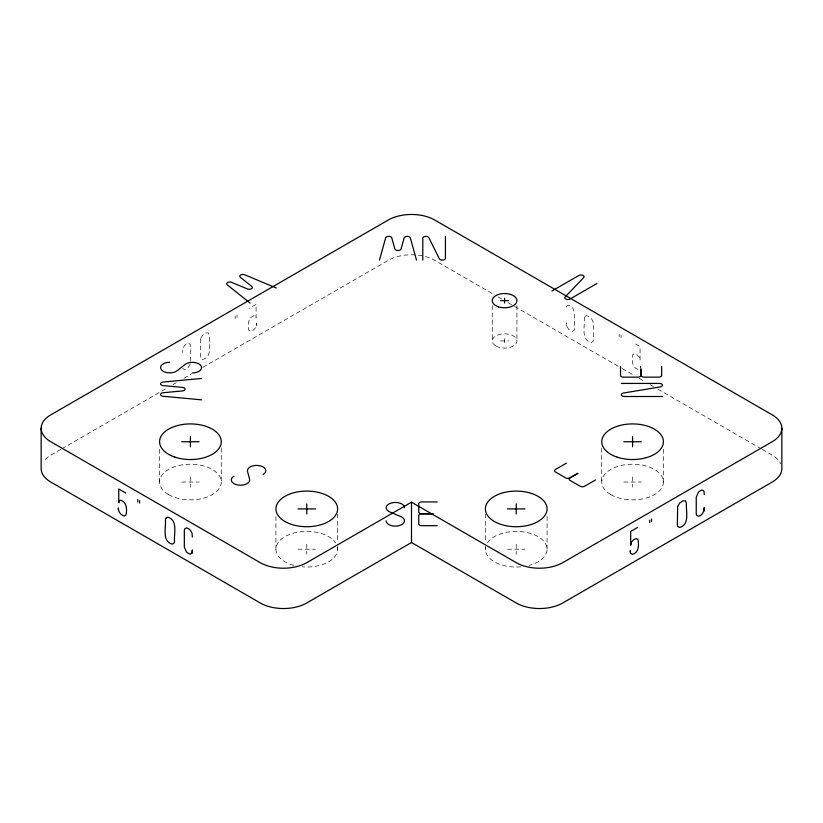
<?xml version="1.0" encoding="UTF-8"?>
<svg xmlns="http://www.w3.org/2000/svg" width="823" height="823" viewBox="0 0 823 823"><rect width="100%" height="100%" fill="white"/><g stroke="black" fill="none" stroke-linecap="round" stroke-linejoin="round"><path stroke-width="0.62" stroke-dasharray="4.12 3.09" d="M256.251 325.908L256.519 323.285C256.786 326.947 254.153 330.507 250.593 331.381L248.803 330.332C247.661 325.064 247.929 317.092 254.41 315.569L255.325 315.878L256.076 318.162L256.076 304.345L249.091 308.378M640.232 368.334L640.5 366.019L640.232 368.334L638.463 369.465C631.92 368.046 631.642 359.949 632.784 354.692L634.574 353.664L637.156 354.847L639.306 357.233L640.057 360.392L640.057 346.576L633.082 342.543M190.226 364.116L188.395 367.305A8.642 4.989 -60 0 1 184.609 369.486L182.778 368.416M60.779 449.399L50.789 455.17A32.91 19.001 0 0 0 43.331 461.796M61.89 448.761L167.336 387.88M172.892 384.67L176.215 382.746M183.992 378.261L191.759 373.776M202.859 367.367L388.23 260.346A32.91 19.001 0 0 1 434.77 260.346L493.605 294.315M500.477 340.959L508.696 340.959M181.688 482.041L199.145 482.041M623.855 482.041L641.312 482.041M298.049 549.219L315.507 549.219M507.493 549.219L524.951 549.219M498.038 296.877L502.483 299.438M508.028 302.648L513.583 305.847M514.694 306.485L621.252 368.015M622.363 368.653L634.574 375.7M639.008 378.261L644.563 381.471M650.108 384.67L653.441 386.594M657.886 389.156L761.11 448.761M762.221 449.399L772.211 455.17A32.91 19.001 0 0 1 780.729 463.688M566.759 326.001L566.481 322.75L566.759 326.001L568.59 329.19A8.642 4.989 60 0 0 572.376 331.381L574.207 330.301L574.485 328.881L574.485 312.318L572.376 307.329A8.642 4.989 60 0 0 568.59 305.138L566.759 306.269L566.481 309.685M663.431 449.286L663.431 482.041M632.578 477.001L632.578 487.072M621.036 335.259L621.036 337.646M619.205 334.21L619.205 336.586M601.726 448.031L601.726 482.041M547.079 516.463L547.079 549.219M516.926 305.693L516.926 340.959M516.227 544.178L516.227 554.26M504.592 338.592L504.592 343.335M492.247 305.693L492.247 340.959M485.364 513.943L485.364 541.657M485.364 546.698L485.364 549.219M337.636 513.943L337.636 541.657M337.636 546.698L337.636 549.219M306.773 544.178L306.773 554.26M275.921 516.463L275.921 549.219M237.055 315.003L237.055 317.38M235.224 316.063L235.224 318.439M221.274 448.031L221.274 482.041M190.504 361.102L190.504 345.814L190.226 344.374L188.395 343.253A8.642 4.989 -60 0 0 184.609 345.434L182.778 348.674L182.5 352.419M190.422 477.001L190.422 487.072M159.569 449.286L159.569 482.041M337.368 546.894A30.852 17.818 0 0 1 302.175 566.831M293.729 565.36A30.852 17.818 0 0 1 285.735 536.185A30.852 17.818 0 0 1 335.589 542.841M487.411 542.841A30.852 17.818 0 0 1 537.265 536.185A30.852 17.818 0 0 1 529.271 565.36M520.825 566.831A30.852 17.818 0 0 1 485.632 546.894M200.627 338.675L200.328 356.771L200.627 358.314L202.612 359.517C213.106 356.647 208.703 342.934 209.412 335.331L208.322 332.811L205.688 333.017L202.612 335.146L200.627 338.675M584.608 316.876L584.32 318.429C585.009 326.042 580.626 339.755 591.12 342.625L593.105 341.422L593.393 339.868C592.663 332.286 597.097 318.501 586.604 315.641L584.608 316.876M495.858 345.999A12.345 7.129 0 0 0 516.505 342.81A12.345 7.129 0 0 0 501.392 334.076A12.345 7.129 0 0 0 495.858 345.999M168.602 494.633A30.852 17.818 0 0 0 220.225 486.65A30.852 17.818 0 0 0 182.439 464.83A30.852 17.818 0 0 0 168.602 494.633M610.759 494.633A30.852 17.818 0 0 0 662.381 486.65A30.852 17.818 0 0 0 624.595 464.83A30.852 17.818 0 0 0 610.759 494.633"/><path stroke-width="1.23" d="M703.984 510.877L704.262 507.626L703.984 510.877L702.153 514.066A8.642 4.989 -60 0 1 698.377 516.247L696.536 515.177L696.258 513.758L696.258 497.195L698.377 492.205A8.642 4.989 -60 0 1 702.153 490.014L703.984 491.146L704.262 494.561M192.057 553.056L192.335 550.124L192.057 553.056L190.226 554.126A8.642 4.989 60 0 1 186.451 551.945L184.331 547.017L184.331 530.454L184.609 529.014L186.451 527.893A8.642 4.989 60 0 1 190.226 530.074L192.057 533.314L192.335 537.049M379.465 260.099L385.637 237.888A3.127 1.8 0 0 1 388.723 236.366A3.127 1.8 0 0 1 391.799 237.888L394.886 248.999A3.127 1.8 0 0 0 397.972 250.511A3.127 1.8 0 0 0 401.058 248.999L404.144 237.888A3.127 1.8 0 0 1 407.231 236.366A3.127 1.8 0 0 1 410.317 237.888L416.489 260.099M551.904 291.023L578.806 275.479A3.097 1.79 0 0 1 582.838 275.355A3.097 1.79 0 0 1 583.661 277.629L565.226 296.846A3.086 1.78 0 0 0 566.018 299.15A3.086 1.78 0 0 0 570.082 298.996L596.984 283.462M411.5 502.195L306.773 562.654A32.91 19.001 0 0 1 260.233 562.654L50.789 441.735A32.91 19.001 0 0 1 50.789 414.854L388.23 220.039A32.91 19.001 0 0 1 434.77 220.039L772.211 414.854A32.91 19.001 0 0 1 772.211 441.735L562.767 562.654A32.91 19.001 0 0 1 516.227 562.654L411.5 502.195L411.5 542.501L306.773 602.961A32.91 19.001 0 0 1 260.233 602.961L50.789 482.041A32.91 19.001 0 0 1 41.15 468.606L41.15 428.299M566.368 463.184L555.463 469.48A3.086 1.78 0 0 0 555.463 472.001L565.596 477.854A3.086 1.78 0 0 0 569.958 477.854L578.003 473.256L570.051 477.906A3.086 1.78 0 0 0 570.051 480.426L580.184 486.27A3.086 1.78 0 0 0 584.546 486.27L595.461 479.974M637.671 527.42L630.685 531.452L630.685 545.268L631.447 542.11L633.597 539.723L636.169 538.54L637.959 539.569C639.101 544.826 638.833 552.922 632.29 554.342L630.511 553.21L630.253 550.896L630.511 553.21M201.635 378.467L163.16 382.026A3.127 1.8 0 0 0 160.536 383.806A3.127 1.8 0 0 0 163.16 385.586L182.397 387.376A3.127 1.8 0 0 1 185.031 389.156A3.127 1.8 0 0 1 182.397 390.935L163.16 392.715A3.127 1.8 0 0 0 160.536 394.495A3.127 1.8 0 0 0 163.16 396.274L201.635 399.844M500.477 300.652L508.696 300.652M621.334 383.436L659.388 383.436A3.097 1.79 0 0 1 662.402 384.989A3.097 1.79 0 0 1 660.19 386.944L623.618 393.003A3.086 1.78 0 0 0 621.365 394.958A3.086 1.78 0 0 0 624.42 396.501L662.474 396.501M181.688 441.735L199.145 441.735M623.855 441.735L641.312 441.735M437.26 501.927L421.829 501.927A3.086 1.78 0 0 0 418.742 503.717L418.742 511.988A3.086 1.78 0 0 0 421.829 513.768L433.145 513.809L421.829 513.84A3.086 1.78 0 0 0 418.742 515.63L418.742 523.901A3.086 1.78 0 0 0 421.829 525.681L437.26 525.681M298.049 508.912L315.507 508.912M507.493 508.912L524.951 508.912M276.291 287.978L244.719 274.789A3.127 1.8 0 0 0 240.686 274.975A3.127 1.8 0 0 0 240.357 277.31L251.787 286.414A3.127 1.8 0 0 1 251.457 288.75A3.127 1.8 0 0 1 247.414 288.935L231.633 282.34A3.127 1.8 0 0 0 227.59 282.526A3.127 1.8 0 0 0 227.271 284.861L250.11 303.09M411.5 542.501L516.227 602.961A32.91 19.001 0 0 0 562.767 602.961L772.211 482.041A32.91 19.001 0 0 0 781.85 468.606L781.85 428.299M125.744 493.018L118.759 488.985L118.759 502.802L119.52 500.518L120.436 500.209C126.907 501.732 127.174 509.694 126.032 514.961L124.242 516.011C120.693 515.147 118.049 511.587 118.327 507.925L118.584 510.548M661.641 366.461L661.641 375.37A3.086 1.78 0 0 1 658.554 377.15L644.224 377.15A3.086 1.78 0 0 1 641.138 375.37L641.066 368.838L641.004 375.37A3.086 1.78 0 0 1 637.918 377.15L623.587 377.15A3.086 1.78 0 0 1 620.501 375.37L620.501 366.461M651.549 519.076L651.549 521.463M649.717 520.136L649.717 522.512M632.578 436.694L632.578 446.766M516.227 503.871L516.227 513.943M504.592 298.276L504.592 303.029M445.418 236.366L445.418 258.329A3.086 1.78 0 0 1 442.733 260.099A3.086 1.78 0 0 1 439.348 258.792L428.855 237.682A3.097 1.79 0 0 0 425.481 236.407A3.097 1.79 0 0 0 422.785 238.145L422.785 260.109M306.773 503.871L306.773 513.943M190.422 436.694L190.422 446.766M139.622 500.703L139.622 503.079M137.791 499.643L137.791 502.02M192.397 372.953A9.197 5.308 0 0 0 200.462 365.093A9.197 5.308 0 0 0 184.64 364.795L177.531 370.432A9.197 5.308 0 0 1 161.709 370.134A9.197 5.308 0 0 1 169.775 362.264M263.103 474.48A9.197 5.308 0 0 0 259.173 465.623A9.197 5.308 0 0 0 247.62 471.867L249.492 478.76A9.197 5.308 0 0 1 237.94 485.014A9.197 5.308 0 0 1 234.01 476.157M404.597 507.76A9.197 5.308 0 0 0 390.976 503.1A9.197 5.308 0 0 0 390.452 512.235L400.225 516.34A9.197 5.308 0 0 1 399.7 525.475A9.197 5.308 0 0 1 386.08 520.825M677.648 506.649L677.36 524.745L677.648 526.288L679.623 527.502C690.127 524.632 685.734 510.918 686.433 503.306L685.343 500.775L682.709 500.991L679.623 503.12L677.648 506.649M165.721 518.408L165.433 519.971C166.133 527.574 161.73 541.287 172.223 544.157L174.219 542.954L174.507 541.411C173.797 533.818 178.21 520.033 167.697 517.163L165.721 518.408M498.419 306.825A12.345 7.129 0 0 0 516.926 300.652A12.345 7.129 0 0 0 498.419 294.48A12.345 7.129 0 0 0 498.419 306.825M284.964 521.504A30.852 17.818 0 0 0 336.576 513.521A30.852 17.818 0 0 0 298.79 491.701A30.852 17.818 0 0 0 284.964 521.504M494.407 521.504A30.852 17.818 0 0 0 546.03 513.521A30.852 17.818 0 0 0 508.233 491.701A30.852 17.818 0 0 0 494.407 521.504M174.99 457.156A30.852 17.818 0 0 0 221.274 441.735A30.852 17.818 0 0 0 174.99 426.304A30.852 17.818 0 0 0 174.99 457.156M617.157 457.156A30.852 17.818 0 0 0 663.431 441.735A30.852 17.818 0 0 0 617.157 426.304A30.852 17.818 0 0 0 617.157 457.156"/></g></svg>
